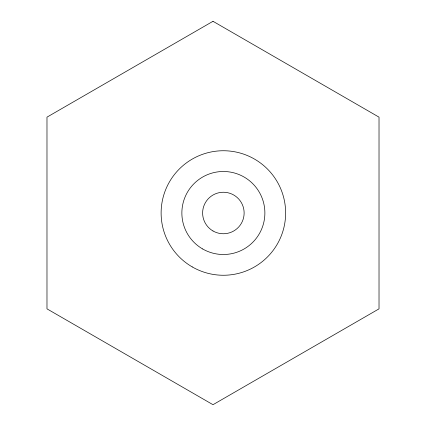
<?xml version="1.0" encoding="UTF-8"?>
<svg xmlns="http://www.w3.org/2000/svg" width="426" height="426" viewBox="0 0 426 426"><rect width="100%" height="100%" fill="white"/><g stroke="black" fill="none" stroke-linecap="round" stroke-linejoin="round"><path stroke-width="0.64" d="M213 21.3L46.982 117.15L46.982 308.85L213 404.7L379.018 308.85L379.018 117.15L213 21.3M202.622 248.944A41.503 41.503 0 0 0 264.881 213A41.503 41.503 0 0 0 202.622 177.056A41.503 41.503 0 0 0 202.622 248.944M213 230.972A20.752 20.752 0 0 0 244.13 213A20.752 20.752 0 0 0 213 195.028A20.752 20.752 0 0 0 213 230.972M192.248 266.916A62.255 62.255 0 0 0 285.633 213A62.255 62.255 0 0 0 192.248 159.084A62.255 62.255 0 0 0 192.248 266.916"/></g></svg>
